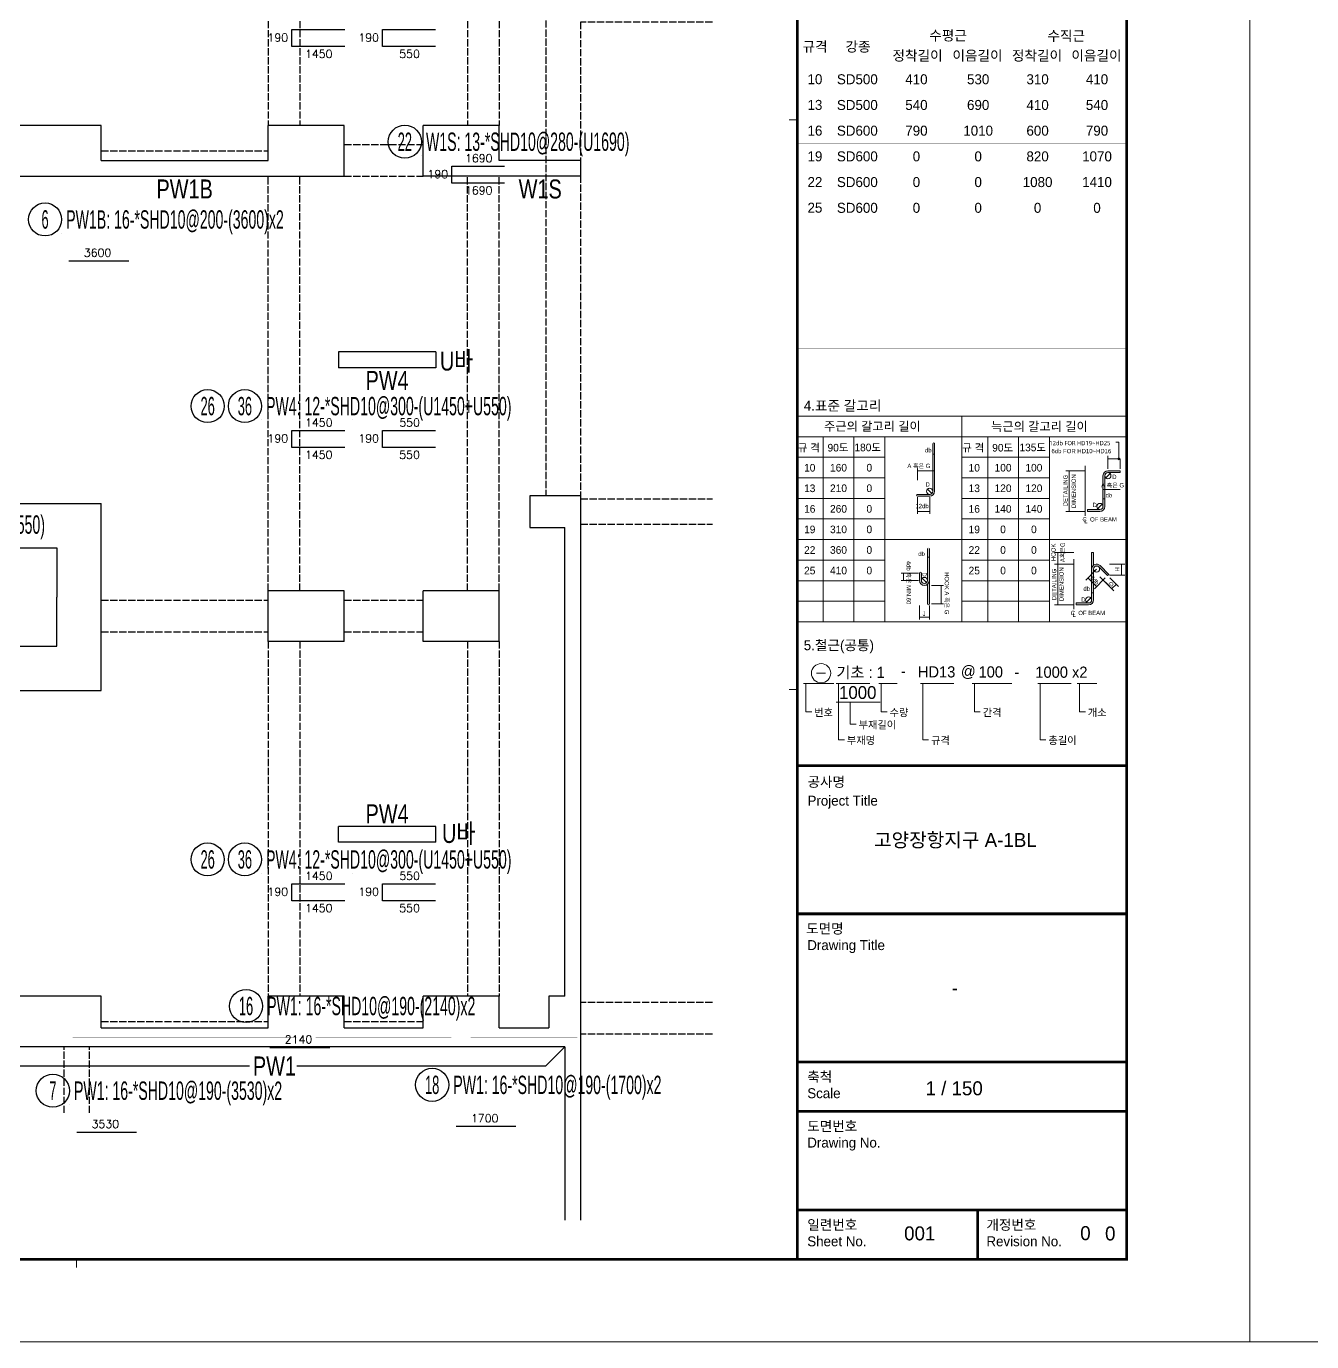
# Model space of a CAD drawing. Header units: millimetres. Extents: x 317501 to 2277231, y -321722 to 1186893.
# Drawn here: x 453711 to 473995, y -295427 to -274670 of the extents above; entities that cross this region are included whole.
import ezdxf
from ezdxf.enums import TextEntityAlignment as Align

# ---------------------------------------------------------------- set-up
doc = ezdxf.new("R2010")
doc.units = ezdxf.units.MM
doc.header["$LTSCALE"] = 57
doc.linetypes.add('HID', pattern=[2.5, 2, -0.5])
doc.linetypes.add('XS-지하주차장$0$HID', pattern=[2.3, 1.5, -0.8])
doc.layers.get('Defpoints').update_dxf_attribs({"color": 145})
for name, color, linetype in [('DIM', 7, 'Continuous'), ('LEADER', 7, 'Continuous'), ('NAME-W', 4, 'Continuous'), ('RP_TAG', 7, 'Continuous'), ('XREBAR', 1, 'Continuous'), ('XS-지하주차장$0$AWG', 5, 'XS-지하주차장$0$HID'), ('XTAG', 7, 'Continuous')]:
    doc.layers.add(name, color=color, linetype=linetype)
doc.layers.add('벽부호', color=3, linetype='Continuous', lineweight=0)
doc.styles.add('ARIAL', font='malgun.ttf')
doc.styles.add('HYULL', font='Dotum.ttf')
doc.styles.add('RPWK1', font='arial.ttf', dxfattribs={"bigfont": 'whgtxt.shx'})
doc.styles.add('RPWK2', font='romans.shx', dxfattribs={"bigfont": 'whgtxt.shx'})
doc.styles.add('XRebarSheet', font='Hmkmrhd_0.ttf')
doc.styles.add('돋음', font='Dotum.ttf')
doc.dimstyles.new('NDIM', dxfattribs={"dimtxt": 3, "dimasz": 1.5, "dimexe": 2, "dimexo": 2, "dimgap": 1, "dimtad": 1, "dimdec": 0, "dimdsep": 46, "dimlunit": 6, "dimtxsty": 'ARIAL', "dimblk": 'DOT', "dimcen": 1, "dimclrd": 256, "dimclre": 7, "dimclrt": 3, "dimadec": 0, "dimazin": 0, "dimtfac": 1, "dimtdec": 0, "dimtix": 1, "dimtmove": 2, "dimatfit": 3, "dimldrblk": 'DOT', "dimfxl": 0, "dimtvp": 1, "dimtolj": 1, "dimlwd": -1, "dimlwe": -1, "dimarcsym": 0})

# ---------------------------------------------------------------- blocks, each defined once
blk = doc.blocks.new('_Dot')
at = {"color": 0, "linetype": 'ByBlock', "lineweight": -2}
blk.add_line((-0.5, 0), (-1, 0), dxfattribs=at)
at = {"color": 0, "linetype": 'ByBlock', "const_width": 0.5}
blk.add_lwpolyline([(-0.25, 0, 1), (0.25, 0, 1)], format="xyb", close=True, dxfattribs=at)
blk = doc.blocks.new('*D39')
at = {"color": 7, "transparency": 16777216}
for p, q in [((80432, 20451), (80432, 20463)), ((80477, 20451), (80477, 20463))]:
    blk.add_line(p, q, dxfattribs=at)
at = {"transparency": 16777216}
blk.add_line((80433, 20461), (80475, 20461), dxfattribs=at)
at = {"layer": 'Defpoints', "color": 0, "transparency": 16777216}
for p in [(80432, 20449), (80477, 20461), (80477, 20449)]:
    blk.add_point(p, dxfattribs=at)
at = {"transparency": 16777216, "xscale": 1.5, "yscale": 1.5, "zscale": 1.5, "rotation": 180}
blk.add_blockref('_Dot', (80432, 20461), dxfattribs=at)
at = {"transparency": 16777216, "xscale": 1.5, "yscale": 1.5, "zscale": 1.5}
blk.add_blockref('_Dot', (80477, 20461), dxfattribs=at)
blk = doc.blocks.new('*D40')
at = {"color": 7, "transparency": 16777216}
for p, q in [((76172, 19024), (76172, 19045)), ((76217, 19024), (76217, 19045))]:
    blk.add_line(p, q, dxfattribs=at)
at = {"transparency": 16777216}
blk.add_line((76215, 19043), (76174, 19043), dxfattribs=at)
at = {"layer": 'Defpoints', "color": 0, "transparency": 16777216}
for p in [(76172, 19043), (76172, 19022), (76217, 19022)]:
    blk.add_point(p, dxfattribs=at)
at = {"transparency": 16777216, "xscale": 1.5, "yscale": 1.5, "zscale": 1.5, "rotation": 180}
blk.add_blockref('_Dot', (76172, 19043), dxfattribs=at)
at = {"transparency": 16777216, "xscale": 1.5, "yscale": 1.5, "zscale": 1.5}
blk.add_blockref('_Dot', (76217, 19043), dxfattribs=at)
blk = doc.blocks.new('*D41')
at = {"transparency": 16777216}
blk.add_line((80158, 18181), (80199, 18181), dxfattribs=at)
at = {"layer": 'Defpoints', "color": 0, "transparency": 16777216}
for p in [(80156, 18181), (80201, 18181), (80201, 18181)]:
    blk.add_point(p, dxfattribs=at)
at = {"transparency": 16777216, "xscale": 1.5, "yscale": 1.5, "zscale": 1.5, "rotation": 180}
blk.add_blockref('_Dot', (80156, 18181), dxfattribs=at)
at = {"transparency": 16777216, "xscale": 1.5, "yscale": 1.5, "zscale": 1.5}
blk.add_blockref('_Dot', (80201, 18181), dxfattribs=at)
blk = doc.blocks.new('XDFHSDHSTHS')
at = {"layer": 'DIM', "color": 5}
for p, q in [((3650, -4165), (1790, -4165)), ((3650, -4715), (3650, -4165)), ((6285, -4715), (6285, -4165)), ((7485, -4165), (6285, -4165)), ((7485, -4965), (7485, -4165)), ((8730, -4965), (8730, -4165)), ((9930, -4165), (8730, -4165)), ((9930, -4715), (9930, -4165)), ((3650, -4715), (6285, -4715)), ((11215, -4715), (9930, -4715)), ((11215, -4715), (11215, -4965)), ((1790, -4965), (7485, -4965)), ((11215, -4965), (8730, -4965)), ((8930, -7735), (7395, -7735)), ((7395, -7735), (7395, -7985)), ((8930, -7735), (8930, -7985)), ((8930, -7985), (7395, -7985)), ((1790, -10130), (3650, -10130)), ((3650, -13080), (3650, -10130)), ((10415, -10005), (10415, -10505)), ((11215, -10005), (10415, -10005)), ((11215, -10005), (11215, -21438)), ((10415, -10505), (10965, -10505)), ((10965, -17905), (10965, -10505)), ((1790, -10830), (2950, -10830)), ((2950, -10830), (2950, -11605)), ((2950, -12380), (2950, -11605)), ((6285, -12305), (6285, -11505)), ((7485, -11505), (6285, -11505)), ((7485, -12305), (7485, -11505)), ((8730, -12305), (8730, -11505)), ((9930, -11505), (8730, -11505)), ((9930, -12305), (9930, -11505)), ((1790, -12380), (2950, -12380)), ((7485, -12305), (6285, -12305)), ((9930, -12305), (8730, -12305)), ((1790, -13080), (3650, -13080)), ((8930, -15225), (7395, -15225)), ((7395, -15475), (7395, -15225)), ((8930, -15475), (8930, -15225)), ((8930, -15475), (7395, -15475)), ((3650, -17905), (1790, -17905)), ((3650, -18405), (3650, -17905)), ((6285, -18405), (6285, -17905)), ((7485, -17905), (6285, -17905)), ((7485, -18405), (7485, -17905)), ((9930, -17905), (8730, -17905)), ((8730, -18405), (8730, -17905)), ((9930, -18405), (9930, -17905)), ((10715, -17905), (10715, -18405)), ((10965, -17905), (10715, -17905)), ((3650, -18405), (6285, -18405)), ((7485, -18405), (8730, -18405)), ((9930, -18405), (10715, -18405)), ((10965, -18705), (-3885, -18705)), ((10965, -18705), (10965, -21438))]:
    blk.add_line(p, q, dxfattribs=at)
blk = doc.blocks.new('zsdhdthbs')
at = {"layer": 'XS-지하주차장$0$AWG', "color": 8, "linetype": 'HID'}
for p, q in [((4380, 23323), (4380, 22850)), ((4930, 23323), (4930, 22850)), ((4130, 22800), (-1270, 22800)), ((4930, 22800), (7012, 22800)), ((-6185, 17800), (-6185, 22350)), ((-5785, 17800), (-5785, 22350)), ((4130, 22400), (-1270, 22400)), ((4380, 22350), (4380, 20630)), ((4930, 22400), (7012, 22400)), ((4930, 22350), (4930, 20630)), ((-1270, 20630), (0, 20630)), ((1200, 20230), (2445, 20230)), ((4380, 20330), (4380, 17500)), ((4930, 20330), (4930, 17525)), ((-2635, 20130), (0, 20130)), ((-4495, 15005), (-4495, 19830)), ((-3995, 15005), (-3995, 19830)), ((0, 19830), (0, 13930)), ((500, 19830), (500, 13930)), ((3145, 19830), (3145, 13930)), ((3645, 19830), (3645, 13930)), ((-11095, 17600), (-6285, 17600)), ((-4495, 17600), (-5785, 17600)), ((7012, 17570), (4930, 17525)), ((-11095, 17200), (-6285, 17200)), ((-4495, 17200), (-5785, 17200)), ((-6185, 17000), (-6185, 11905)), ((-5785, 17000), (-5785, 11905)), ((4380, 17000), (4380, 9650)), ((7012, 17020), (4930, 16975)), ((4930, 16975), (4930, 9675)), ((-2635, 13780), (0, 13780)), ((1200, 13780), (2445, 13780)), ((-2635, 13280), (0, 13280)), ((0, 13130), (0, 7490)), ((500, 13130), (500, 7490)), ((1200, 13280), (2445, 13280)), ((3145, 13130), (3145, 7490)), ((3645, 13130), (3645, 7490)), ((-4495, 7490), (-4495, 12055)), ((-3995, 7490), (-3995, 12055)), ((-11095, 11605), (-6285, 11605)), ((-5785, 11605), (-4495, 11605)), ((-11095, 11105), (-8595, 11105)), ((-5845, 11105), (-4495, 11105)), ((7012, 9675), (4930, 9675)), ((4380, 9150), (4380, 1650)), ((7012, 9125), (4930, 9125)), ((4930, 9125), (4930, 1650)), ((-2635, 7090), (0, 7090)), ((1200, 7190), (2445, 7190)), ((-4495, 1525), (-4495, 6690)), ((-3995, 1525), (-3995, 6690)), ((0, 150), (0, 6690)), ((500, 150), (500, 6690)), ((1200, 6690), (2445, 6690)), ((3145, 150), (3145, 6690)), ((3645, 150), (3645, 6690)), ((4930, 1600), (7012, 1600)), ((4930, 1200), (7012, 1200)), ((-2635, 0), (0, 0)), ((1200, 0), (2445, 0)), ((-2635, -500), (0, -500)), ((1200, -500), (2445, -500)), ((0, -650), (0, -6250)), ((500, -650), (500, -6250)), ((3145, -650), (3145, -6250)), ((3645, -650), (3645, -6250)), ((-4495, -6250), (-4495, -1425)), ((-3995, -6250), (-3995, -1425)), ((7012, -6350), (4930, -6350)), ((-2635, -6650), (0, -6650)), ((1200, -6650), (2445, -6650)), ((7012, -6850), (4930, -6850)), ((-3220, -8091), (-3220, -7050)), ((-2820, -8091), (-2820, -7050))]:
    blk.add_line(p, q, dxfattribs=at)
blk = doc.blocks.new('*U1444', base_point=(449775.7836, -282532.4475))
at = {"layer": 'RP_TAG', "color": 0, "linetype": 'Continuous', "ltscale": 100}
for centre in [(448927.5336, -282532.4475), (449514.7836, -282532.4475)]:
    blk.add_circle(centre, 261, dxfattribs=at)
at = {"layer": 'RP_TAG', "color": 0, "linetype": 'Continuous', "ltscale": 100, "style": 'RPWK1', "width": 0.5}
for s, p in [('31', (448927.5336, -282532.4475)), ('35', (449514.7836, -282532.4475))]:
    blk.add_text(s, height=290, dxfattribs=at).set_placement(p, align=Align.MIDDLE_CENTER)
at = {"layer": 'RP_TAG', "color": 0, "linetype": 'Continuous', "ltscale": 100, "style": 'RPWK1', "width": 0.55}
blk.add_text('PHW11: 15-*SHD10@230-(U1000+U550)', height=290, dxfattribs=at).set_placement((449848.2836, -282532.4475), align=Align.MIDDLE_LEFT)
blk = doc.blocks.new('*U1462', base_point=(457421.4718, -280662.9016))
at = {"layer": 'RP_TAG', "color": 0, "linetype": 'Continuous', "ltscale": 100}
for centre in [(456573.2218, -280662.9016), (457160.4718, -280662.9016)]:
    blk.add_circle(centre, 261, dxfattribs=at)
at = {"layer": 'RP_TAG', "color": 0, "linetype": 'Continuous', "ltscale": 100, "style": 'RPWK1', "width": 0.5}
for s, p in [('26', (456573.2218, -280662.9016)), ('36', (457160.4718, -280662.9016))]:
    blk.add_text(s, height=290, dxfattribs=at).set_placement(p, align=Align.MIDDLE_CENTER)
at = {"layer": 'RP_TAG', "color": 0, "linetype": 'Continuous', "ltscale": 100, "style": 'RPWK1', "width": 0.55}
blk.add_text('PW4: 12-*SHD10@300-(U1450+U550)', height=290, dxfattribs=at).set_placement((457493.9718, -280662.9016), align=Align.MIDDLE_LEFT)
blk = doc.blocks.new('*U1463', base_point=(457421.4718, -287816.7865))
at = {"layer": 'RP_TAG', "color": 0, "linetype": 'Continuous', "ltscale": 100}
for centre in [(456573.2218, -287816.7865), (457160.4718, -287816.7865)]:
    blk.add_circle(centre, 261, dxfattribs=at)
at = {"layer": 'RP_TAG', "color": 0, "linetype": 'Continuous', "ltscale": 100, "style": 'RPWK1', "width": 0.5}
for s, p in [('26', (456573.2218, -287816.7865)), ('36', (457160.4718, -287816.7865))]:
    blk.add_text(s, height=290, dxfattribs=at).set_placement(p, align=Align.MIDDLE_CENTER)
at = {"layer": 'RP_TAG', "color": 0, "linetype": 'Continuous', "ltscale": 100, "style": 'RPWK1', "width": 0.55}
blk.add_text('PW4: 12-*SHD10@300-(U1450+U550)', height=290, dxfattribs=at).set_placement((457493.9718, -287816.7865), align=Align.MIDDLE_LEFT)
blk = doc.blocks.new('*U1479', base_point=(459945.7286, -276490.833))
at = {"layer": 'RP_TAG', "color": 0, "linetype": 'Continuous', "ltscale": 100}
blk.add_circle((459684.7286, -276490.833), 261, dxfattribs=at)
at = {"layer": 'RP_TAG', "color": 0, "linetype": 'Continuous', "ltscale": 100, "style": 'RPWK1', "width": 0.5}
blk.add_text('22', height=290, dxfattribs=at).set_placement((459684.7286, -276490.833), align=Align.MIDDLE_CENTER)
at = {"layer": 'RP_TAG', "color": 0, "linetype": 'Continuous', "ltscale": 100, "style": 'RPWK1', "width": 0.55}
blk.add_text('W1S: 13-*SHD10@280-(U1690)', height=290, dxfattribs=at).set_placement((460018.2286, -276490.833), align=Align.MIDDLE_LEFT)
blk = doc.blocks.new('*U1480', base_point=(454268.4867, -277717.5597))
at = {"layer": 'RP_TAG', "color": 0, "linetype": 'Continuous', "ltscale": 100}
blk.add_circle((454007.4867, -277717.5597), 261, dxfattribs=at)
at = {"layer": 'RP_TAG', "color": 0, "linetype": 'Continuous', "ltscale": 100, "style": 'RPWK1', "width": 0.5}
blk.add_text('6', height=290, dxfattribs=at).set_placement((454007.4867, -277717.5597), align=Align.MIDDLE_CENTER)
at = {"layer": 'RP_TAG', "color": 0, "linetype": 'Continuous', "ltscale": 100, "style": 'RPWK1', "width": 0.55}
blk.add_text('PW1B: 16-*SHD10@200-(3600)x2', height=290, dxfattribs=at).set_placement((454340.9867, -277717.5597), align=Align.MIDDLE_LEFT)
blk = doc.blocks.new('*U1481', base_point=(454391.1536, -291466.2208))
at = {"layer": 'RP_TAG', "color": 0, "linetype": 'Continuous', "ltscale": 100}
blk.add_circle((454130.1536, -291466.2208), 261, dxfattribs=at)
at = {"layer": 'RP_TAG', "color": 0, "linetype": 'Continuous', "ltscale": 100, "style": 'RPWK1', "width": 0.5}
blk.add_text('7', height=290, dxfattribs=at).set_placement((454130.1536, -291466.2208), align=Align.MIDDLE_CENTER)
at = {"layer": 'RP_TAG', "color": 0, "linetype": 'Continuous', "ltscale": 100, "style": 'RPWK1', "width": 0.55}
blk.add_text('PW1: 16-*SHD10@190-(3530)x2', height=290, dxfattribs=at).set_placement((454463.6536, -291466.2208), align=Align.MIDDLE_LEFT)
blk = doc.blocks.new('*U1482', base_point=(457439.8778, -290130.1752))
at = {"layer": 'RP_TAG', "color": 0, "linetype": 'Continuous', "ltscale": 100}
blk.add_circle((457178.8778, -290130.1752), 261, dxfattribs=at)
at = {"layer": 'RP_TAG', "color": 0, "linetype": 'Continuous', "ltscale": 100, "style": 'RPWK1', "width": 0.5}
blk.add_text('16', height=290, dxfattribs=at).set_placement((457178.8778, -290130.1752), align=Align.MIDDLE_CENTER)
at = {"layer": 'RP_TAG', "color": 0, "linetype": 'Continuous', "ltscale": 100, "style": 'RPWK1', "width": 0.55}
blk.add_text('PW1: 16-*SHD10@190-(2140)x2', height=290, dxfattribs=at).set_placement((457512.3778, -290130.1752), align=Align.MIDDLE_LEFT)
blk = doc.blocks.new('*U1483', base_point=(460376.8345, -291374.4872))
at = {"layer": 'RP_TAG', "color": 0, "linetype": 'Continuous', "ltscale": 100}
blk.add_circle((460115.8345, -291374.4872), 261, dxfattribs=at)
at = {"layer": 'RP_TAG', "color": 0, "linetype": 'Continuous', "ltscale": 100, "style": 'RPWK1', "width": 0.5}
blk.add_text('18', height=290, dxfattribs=at).set_placement((460115.8345, -291374.4872), align=Align.MIDDLE_CENTER)
at = {"layer": 'RP_TAG', "color": 0, "linetype": 'Continuous', "ltscale": 100, "style": 'RPWK1', "width": 0.55}
blk.add_text('PW1: 16-*SHD10@190-(1700)x2', height=290, dxfattribs=at).set_placement((460449.3345, -291374.4872), align=Align.MIDDLE_LEFT)
blk = doc.blocks.new('dhs_sheet2e')
h = blk.add_hatch(color=256)
edge = h.paths.add_edge_path()
edge.add_line((76299, 21797), (76299, 20646.2))
edge.add_arc((76224.2, 20646.2), 74.7, -90, 0, ccw=False)
edge.add_line((76224.2, 20571.5), (75925.3, 20571.5))
edge.add_arc((75925.3, 20549.1), 22.4, 90, 270)
edge.add_line((75925.3, 20526.7), (76224.2, 20526.7))
edge.add_arc((76224.2, 20646.2), 119.6, 270, 360)
edge.add_line((76343.8, 20646.2), (76343.8, 21797))
edge.add_arc((76321.4, 21797), 22.4, 0, 180)
blk.add_hatch(color=256).paths.add_polyline_path([(80850.3, 21144.3), (80551.4, 21144.3, 0.4142136), (80431.9, 21024.7), (80431.9, 20621.2), (80431.9, 20277.5, -0.4142136), (80357.1, 20202.7), (80058.2, 20202.7), (80058.2, 20157.9), (80357.1, 20157.9, 0.4142136), (80476.7, 20277.5), (80476.7, 20621.2), (80476.7, 21024.7, -0.4142136), (80551.4, 21099.4), (80850.3, 21099.4)])
h = blk.add_hatch(color=256)
h.paths.add_polyline_path([(76216.8, 18481.2, -0.2277351), (76172, 18387.9), (76172, 17913.3, 1), (76216.8, 17913.3)])
h.paths.add_polyline_path([(76216.8, 19258.4, 1), (76172, 19258.4), (76172, 18481.2, -0.1833618), (76153.2, 18431.7, -0.6790836), (76150.1, 18423.9, -0.2067221), (76146.9, 18425.3, -0.6466922), (76022.6, 18481.2), (76022.6, 18660.6, 1), (75977.7, 18660.6), (75977.7, 18481.2, 1), (76216.8, 18481.2)])
h.paths.add_polyline_path([(76153.2, 18431.7, -0.0300135), (76146.9, 18425.3, 0.2067221), (76150.1, 18423.9, 0.6790836)], flags=17)
h = blk.add_hatch(color=256)
h.paths.add_polyline_path([(80200.9, 19160.1), (80156.1, 19160.1), (80156.1, 18756.6, -0.2277351), (80200.9, 18850)])
h.paths.add_polyline_path([(80156.1, 18756.6), (80156.1, 18353.1), (80156.1, 18009.4, -0.4142136), (80081.4, 17934.7), (79782.5, 17934.7), (79782.5, 17889.8), (80081.4, 17889.8, 0.4142136), (80200.9, 18009.4), (80200.9, 18353.1), (80200.9, 18756.6, -0.6681786), (80328.5, 18809.5), (80539.9, 18598.1), (80571.6, 18629.8), (80360.2, 18841.2, 0.6681786)])
at = {"color": 7}
for p, q in [((73013.1, 29664.7), (72813.3, 29664.7)), ((80551.4, 21191.6), (80551.4, 21507.4)), ((80850.3, 21191.6), (80850.3, 21435)), ((76343.8, 20916), (76343.8, 21141.7)), ((79996, 21144.3), (79533, 21144.3)), ((80431.9, 20947.5), (80431.9, 20685.3)), ((79996, 20157.9), (79533, 20157.9)), ((79720.2, 19160.1), (79257.5, 19160.1)), ((79720.2, 18876.2), (79257.5, 18876.2)), ((79720.2, 18876.2), (79257.5, 18876.2)), ((80591.1, 18876.2), (80958.3, 18876.2)), ((75953.1, 18660.6), (75532.2, 18660.6)), ((80273.9, 18754.9), (80011.4, 18492.3)), ((80485.3, 18543.5), (80222.7, 18281)), ((80591.1, 18607.2), (80958.3, 18607.2)), ((80594.5, 18543.5), (80804.2, 18333.8)), ((75953.1, 18481.2), (75532.2, 18481.2)), ((76270.6, 18361.7), (76562.3, 18361.7)), ((80488.8, 18437.8), (80698.5, 18228.1)), ((76270.6, 17913.3), (76562.3, 17913.3)), ((79720.2, 17885.5), (79257.5, 17885.5)), ((75977.7, 17876.9), (75977.7, 17530.5)), ((76216.8, 17876.9), (76216.8, 17530.5)), ((73477.6, 16230.5), (73697, 16230.5)), ((73013.1, 15831.2), (72813.3, 15831.2)), ((55508.9, 1997.6), (55508.9, 1797.9))]:
    blk.add_line(p, q, dxfattribs=at)
at = {"color": 7, "ltscale": 2}
for p, q in [((73013.1, 22471.6), (81003.6, 22471.6)), ((77008.3, 22471.6), (77008.3, 17477.6)), ((73013.1, 21972.2), (81003.6, 21972.2)), ((73637.3, 21972.2), (73637.3, 17477.6)), ((74386.4, 21972.2), (74386.4, 17477.6)), ((75135.6, 21972.2), (75135.6, 17477.6)), ((77632.6, 21972.2), (77632.6, 17477.6)), ((78381.7, 21972.2), (78381.7, 17477.6)), ((79130.8, 21972.2), (79130.8, 17477.6)), ((73013.1, 21472.8), (75135.6, 21472.8)), ((77008.3, 21472.8), (79130.8, 21472.8)), ((75135.6, 19475.2), (77008.3, 19475.2)), ((79130.8, 19475.2), (81003.6, 19475.2)), ((73013.1, 17477.6), (81003.6, 17477.6))]:
    blk.add_line(p, q, dxfattribs=at)
for p, q in [((76299, 21797), (76299, 20646.2)), ((76343.8, 21797), (76343.8, 20646.2)), ((80742.8, 21835.3), (80817.5, 21835.3)), ((80817.5, 21835.3), (80817.5, 21432.5)), ((80553.3, 21432.5), (80848.4, 21432.5)), ((79607.9, 21142.4), (79607.9, 20159.8)), ((80498.6, 20971.9), (80604.3, 21077.5)), ((80551.4, 21144.3), (80850.3, 21144.3)), ((80850.3, 21099.4), (80551.4, 21099.4)), ((80850.3, 21144.3), (80850.3, 21099.4)), ((80431.9, 20277.5), (80431.9, 21024.7)), ((80476.7, 20277.5), (80476.7, 21024.7)), ((75925.3, 20571.5), (76224.2, 20571.5)), ((76224.2, 20526.7), (75925.3, 20526.7)), ((76277.1, 20593.4), (76171.4, 20699.1)), ((80835.3, 20687.8), (80431.9, 20687.8)), ((80058.2, 20202.7), (80357.1, 20202.7)), ((80058.2, 20157.9), (80058.2, 20202.7)), ((80357.1, 20157.9), (80058.2, 20157.9)), ((80304.3, 20224.6), (80410, 20330.3)), ((76172, 19258.4), (76172, 18481.2)), ((76216.8, 19258.4), (76216.8, 18481.2)), ((79332.2, 19158.3), (79332.2, 18878.1)), ((79332.2, 18874.3), (79332.2, 17887.4)), ((80883.4, 18874.3), (80883.4, 18609.1)), ((75592.1, 18659.1), (75592.1, 18482.7)), ((75977.7, 18660.6), (75977.7, 18481.2)), ((76022.6, 18660.6), (76022.6, 18481.2)), ((76150.1, 18428.4), (76044.4, 18534.1)), ((80065.6, 18544), (80274.3, 18335.3)), ((80156.1, 18353.1), (80156.1, 18756.6)), ((80200.9, 18353.1), (80200.9, 18756.6)), ((80328.5, 18809.5), (80539.9, 18598.1)), ((80357.7, 18568.9), (80698.5, 18228.1)), ((80360.2, 18841.2), (80571.6, 18629.8)), ((80539.9, 18598.1), (80571.6, 18629.8)), ((76502.4, 18360.2), (76502.4, 17914.8)), ((80156.1, 18353.1), (80156.1, 18009.4)), ((80200.9, 18353.1), (80200.9, 18009.4)), ((80749.9, 18385.4), (80646.9, 18282.4)), ((79782.5, 17889.8), (79782.5, 17934.7)), ((79782.5, 17934.7), (80081.4, 17934.7)), ((80081.4, 17889.8), (79782.5, 17889.8)), ((80028.6, 17956.6), (80134.2, 18062.2)), ((76215.3, 17590.4), (75979.2, 17590.4))]:
    blk.add_line(p, q)
at = {"color": 1}
for p, q in [((76299, 21501), (76299, 21548.4)), ((76342.3, 21546.4), (76300.5, 21546.4)), ((76343.8, 21501), (76343.8, 21548.4)), ((75925.3, 20916), (75925.3, 21199.6)), ((75926.8, 21139.7), (76342.3, 21139.7)), ((75925.3, 20500.1), (75925.3, 20098.9)), ((76224.2, 20500.1), (76224.2, 20098.9)), ((76222.7, 20158.9), (75926.8, 20158.9))]:
    blk.add_line(p, q, dxfattribs=at)
at = {"linetype": 'Continuous'}
for p, q in [((79998.5, 20053.3), (79998.5, 21263.8)), ((79722.7, 17785.2), (79722.7, 18995.8))]:
    blk.add_line(p, q, dxfattribs=at)
at = {"color": 4}
for p, q in [((80156.1, 19160.1), (80200.9, 19160.1)), ((80156.1, 18756.6), (80156.1, 19160.1)), ((80200.9, 19160.1), (80200.9, 18850)), ((76172, 18387.9), (76172, 17913.3)), ((76216.8, 18481.2), (76216.8, 17913.3))]:
    blk.add_line(p, q, dxfattribs=at)
at = {"color": 1, "ltscale": 2}
for p, q in [((73160.8, 15979.6), (73897.2, 15979.6)), ((73217.3, 15979.6), (73217.3, 15288.3)), ((73955, 15979.6), (74769.1, 15979.6)), ((74011.5, 15979.6), (74011.5, 14611.4)), ((74992, 15979.6), (75438.1, 15979.6)), ((75048.5, 15979.6), (75048.5, 15288.3)), ((75998.4, 15979.6), (76812.5, 15979.6)), ((76054.9, 15979.6), (76054.9, 14611.4)), ((77253.2, 15979.6), (78222.3, 15979.6)), ((77309.7, 15979.6), (77309.7, 15288.3)), ((78846.9, 15979.6), (79661, 15979.6)), ((78903.4, 15979.6), (78903.4, 14611.4)), ((79804.8, 15979.6), (80281.2, 15979.6)), ((79861.3, 15979.6), (79861.3, 15288.3)), ((73955, 15525.5), (75020.4, 15525.5)), ((74296, 15525.5), (74296, 14991.1)), ((73217.3, 15288.3), (73361.3, 15288.3)), ((75048.5, 15288.3), (75192.5, 15288.3)), ((77309.7, 15288.3), (77453.7, 15288.3)), ((79861.3, 15288.3), (80005.3, 15288.3)), ((74296, 14991.1), (74440, 14991.1)), ((74011.5, 14611.4), (74155.5, 14611.4)), ((76054.9, 14611.4), (76198.9, 14611.4)), ((78903.4, 14611.4), (79047.4, 14611.4))]:
    blk.add_line(p, q, dxfattribs=at)
at = {"color": 30}
for p, q in [((73013.1, 6791.9), (81003.6, 6791.9)), ((73013.1, 5593.3), (81003.6, 5593.3)), ((73013.1, 3196.2), (81003.6, 3196.2))]:
    blk.add_line(p, q, dxfattribs=at)
at = {"color": 7}
blk.add_lwpolyline([(84000, 0), (84000, 59329.4), (0, 59329.4), (0, 0)], close=True, dxfattribs=at)
at = {"color": 30, "const_width": 64.9}
blk.add_lwpolyline([(81003.6, 57331.7), (2996.4, 57331.7), (2996.4, 1997.6), (81003.6, 1997.6)], close=True, dxfattribs=at)
for points in [[(73013.1, 1997.6), (73013.1, 57331.7)], [(73013.1, 13983.4), (81003.6, 13983.4)], [(73013.1, 10387.6), (81003.6, 10387.6)], [(73013.1, 6791.9), (81003.6, 6791.9)], [(73013.1, 5593.3), (81003.6, 5593.3)], [(73013.1, 3196.2), (81003.6, 3196.2)], [(77390.2, 1997.6), (77390.2, 3196.2)]]:
    blk.add_lwpolyline(points, dxfattribs=at)
at = {"color": 7, "const_width": 1.25}
for points in [[(73013.1, 31920), (81003.6, 31920)], [(73839.2, 31920), (73839.2, 23480)], [(75231.7, 31920), (75231.7, 23480)], [(78117.6, 31920), (78117.6, 23480)], [(75231.7, 31445.6), (81003.6, 31445.6)], [(76674.7, 31445.6), (76674.7, 23480)], [(79560.6, 31445.6), (79560.6, 23480)], [(73013.1, 30971.1), (81003.6, 30971.1)], [(73013.1, 30346.9), (81003.6, 30346.9)], [(73013.1, 29722.6), (81003.6, 29722.6)], [(73013.1, 29098.3), (81003.6, 29098.3)], [(73013.1, 28474.1), (81003.6, 28474.1)], [(73013.1, 27849.8), (81003.6, 27849.8)], [(73013.1, 27225.6), (81003.6, 27225.6)], [(73013.1, 26601.3), (81003.6, 26601.3)], [(73013.1, 25977.1), (81003.6, 25977.1)], [(73013.1, 25352.8), (81003.6, 25352.8)], [(73013.1, 24728.5), (81003.6, 24728.5)], [(73013.1, 24104.3), (81003.6, 24104.3)], [(73013.1, 23480), (81003.6, 23480)]]:
    blk.add_lwpolyline(points, dxfattribs=at)
at = {"ltscale": 2, "const_width": 1.25}
for points in [[(73013.1, 31595.4), (73013.1, 23480)], [(81003.6, 23480), (81003.6, 31595.4)]]:
    blk.add_lwpolyline(points, dxfattribs=at)
at = {"color": 1, "ltscale": 2, "const_width": 1.87}
for points in [[(79725.1, 2916.8), (79725.1, 2355), (80286.9, 2355), (80286.9, 2916.8), (79725.1, 2916.8)], [(80321.3, 2916.8), (80321.3, 2355), (80883.1, 2355), (80883.1, 2916.8), (80321.3, 2916.8)]]:
    blk.add_lwpolyline(points, dxfattribs=at)
for centre, radius in [((80817.5, 21432.5), 22.4), ((80817.5, 21432.5), 11.2), ((80551.4, 21024.7), 74.7), ((80604.3, 21077.5), 4.48), ((80498.6, 20971.9), 4.48), ((76171.4, 20699.1), 4.48), ((76277.1, 20593.4), 4.48), ((80357.1, 20277.5), 74.7), ((80304.3, 20224.6), 4.48), ((80410, 20330.3), 4.48), ((76044.4, 18534.1), 4.48), ((80275.7, 18756.6), 74.7), ((76150.1, 18428.4), 4.48), ((80081.4, 18009.4), 74.7), ((80028.6, 17956.6), 4.48), ((80134.2, 18062.2), 4.48)]:
    blk.add_circle(centre, radius)
at = {"color": 4}
for centre in [(76224.2, 20646.2), (76097.3, 18481.2)]:
    blk.add_circle(centre, 74.7, dxfattribs=at)
at = {"color": 7, "linetype": 'Continuous'}
blk.add_circle((73588.4, 16228.7), 234.1, dxfattribs=at).dxf.unprotected_set("ltscale", 0)
for centre, radius, start, end in [((76321.4, 21797), 22.4, 0, 180), ((80551.4, 21024.7), 119.6, 90, 180), ((80551.4, 21024.7), 74.7, 90, 180), ((75925.3, 20549.1), 22.4, 90, 270), ((76224.2, 20646.2), 119.6, 270, 0), ((76224.2, 20646.2), 74.7, 270, 0), ((80357.1, 20277.5), 74.7, 270, 0), ((80357.1, 20277.5), 119.6, 270, 0), ((80275.7, 18756.6), 119.6, 45, 180), ((76000.1, 18660.6), 22.4, 0, 180), ((76097.3, 18481.2), 119.6, 180, 0), ((76097.3, 18481.2), 74.7, 180, 0), ((80081.4, 18009.4), 119.6, 270, 0), ((80081.4, 18009.4), 74.7, 270, 0)]:
    blk.add_arc(centre, radius, start, end)
at = {"color": 4}
blk.add_arc((76194.4, 17913.3), 22.4, 180, 0, dxfattribs=at)
at = {"color": 1, "rotation": 180}
for p, xscale, yscale, zscale in [((76299, 21546.4), 1.5, 1.5, 1.5), ((75925.3, 21139.7), 11.98573127229489, 11.98573127229489, 11.98573127229489), ((75925.3, 20158.9), 11.98573127229489, 11.98573127229489, 11.98573127229489)]:
    blk.add_blockref('_Dot', p, dxfattribs=dict(at, xscale=xscale, yscale=yscale, zscale=zscale))
at = {"color": 1}
for p, xscale, yscale, zscale in [((76343.8, 21546.4), 1.5, 1.5, 1.5), ((76343.8, 21139.7), 1.498216409036861, 1.498216409036861, 1.498216409036861), ((76224.2, 20158.9), 11.98573127229489, 11.98573127229489, 11.98573127229489)]:
    blk.add_blockref('_Dot', p, dxfattribs=dict(at, xscale=xscale, yscale=yscale, zscale=zscale))
for p, xscale, yscale, zscale, rotation in [((80551.4, 21432.5), 14.98216409036861, 14.98216409036861, 14.98216409036861, 180), ((79607.9, 21144.3), 14.98216409036861, 14.98216409036861, 14.98216409036861, 90), ((80431.9, 20687.8), 14.98216409036861, 14.98216409036861, 14.98216409036861, 180), ((79607.9, 20157.9), 14.98216409036861, 14.98216409036861, 14.98216409036861, 270), ((79332.2, 19160.1), 14.98216409036861, 14.98216409036861, 14.98216409036861, 90), ((79332.2, 18876.2), 14.98216409036861, 14.98216409036861, 14.98216409036861, 90), ((79332.2, 18876.2), 1.872770511296076, 1.872770511296076, 1.872770511296076, 270), ((80883.4, 18876.2), 14.98216409036861, 14.98216409036861, 14.98216409036861, 90), ((75592.1, 18660.6), 11.98573127229489, 11.98573127229489, 11.98573127229489, 90), ((80064, 18545), 14.98216409036861, 14.98216409036861, 14.98216409036861, 135.0000000000825), ((80883.4, 18607.2), 14.98216409036861, 14.98216409036861, 14.98216409036861, 270), ((75592.1, 18481.2), 11.98573127229489, 11.98573127229489, 11.98573127229489, 270), ((76502.4, 18361.7), 11.98573127229489, 11.98573127229489, 11.98573127229489, 90), ((80275.7, 18333.9), 14.98216409036861, 14.98216409036861, 14.98216409036861, 315.0000000000825), ((80645.5, 18281.1), 14.98216409036861, 14.98216409036861, 14.98216409036861, 225.0000000002524), ((80751.2, 18386.8), 14.98216409036861, 14.98216409036861, 14.98216409036861, 45.00000000025245), ((76502.4, 17913.3), 11.98573127229489, 11.98573127229489, 11.98573127229489, 270), ((79332.2, 17885.5), 14.98216409036861, 14.98216409036861, 14.98216409036861, 270), ((75977.7, 17590.4), 11.98573127229489, 11.98573127229489, 11.98573127229489, 180)]:
    blk.add_blockref('_Dot', p, dxfattribs=dict(xscale=xscale, yscale=yscale, zscale=zscale, rotation=rotation))
for p, xscale, yscale, zscale in [((80850.3, 21432.5), 1.872770511296076, 1.872770511296076, 1.872770511296076), ((80850.3, 20687.8), 14.98216409036861, 14.98216409036861, 14.98216409036861), ((76216.8, 17590.4), 11.98573127229489, 11.98573127229489, 11.98573127229489)]:
    blk.add_blockref('_Dot', p, dxfattribs=dict(xscale=xscale, yscale=yscale, zscale=zscale))
at = {"color": 3}
for s, height, style, p in [('규격', 242.71, 'XRebarSheet', (73138.4, 31320.7)), ('강종', 242.71, 'XRebarSheet', (74182, 31320.7)), ('주근의 갈고리 길이', 217.47, 'XRebarSheet', (73661.6, 22115.7)), ('늑근의 갈고리 길이', 217.47, 'XRebarSheet', (77716.4, 22111.4)), ('규 격', 184.85, 'XRebarSheet', (73024.7, 21609.3)), ('90도', 184.85, 'XRebarSheet', (73743.9, 21612.7)), ('180도', 184.85, 'XRebarSheet', (74396.5, 21618.3)), ('규 격', 184.85, 'XRebarSheet', (77015.8, 21609.3)), ('90도', 184.85, 'XRebarSheet', (77741.9, 21610.8)), ('135도', 184.85, 'XRebarSheet', (78402.8, 21618.5)), ('기초 : 1', 271.84, 'HYULL', (73958.2, 16112.5)), ('HD13', 271.84, 'HYULL', (75937.6, 16126.4)), ('@', 271.8, 'HYULL', (76981.9, 16143.6)), ('100', 271.84, 'HYULL', (77410.5, 16124.9)), ('1000 x2', 271.84, 'HYULL', (78789.8, 16118.6)), ('-', 271.8, 'HYULL', (75524.6, 16143.6)), ('-', 271.8, 'HYULL', (78283.3, 16120.3)), ('번호', 181.22, 'XRebarSheet', (73421.4, 15184.8)), ('수량', 181.22, 'XRebarSheet', (75252.6, 15184.8)), ('간격', 181.22, 'XRebarSheet', (77513.8, 15184.8)), ('개소', 181.22, 'XRebarSheet', (80065.4, 15184.8)), ('부재길이', 181.22, 'XRebarSheet', (74500.1, 14887.6)), ('부재명', 181.22, 'XRebarSheet', (74215.6, 14507.8)), ('규격', 181.22, 'XRebarSheet', (76259, 14507.8)), ('총길이', 181.22, 'XRebarSheet', (79107.5, 14507.8))]:
    blk.add_text(s, height=height, dxfattribs=dict(at, style=style)).set_placement(p)
at = {"color": 7, "style": 'XRebarSheet'}
for s, p in [('4.표준 갈고리', (73168.2, 22602.8)), ('5.철근(공통)', (73167, 16788))]:
    blk.add_text(s, height=242.71, dxfattribs=at).set_placement(p)
for s, height, style, p in [('12db FOR HD19~HD25', 104.875, 'ARIAL', (79128.8, 21763.4)), ('db', 104.88, 'HYULL', (76110.6, 21591.3)), ('6db FOR HD10~HD16', 104.875, 'HYULL', (79181.1, 21570.1)), ('A 혹은 G', 104.88, 'HYULL', (75682.6, 21210.1)), ('D', 104.9, 'HYULL', (76121.8, 20758.8)), ('A 혹은 G', 104.88, 'HYULL', (80384, 20740.7)), ('D', 104.9, 'HYULL', (80656, 20944.7)), ('db', 104.88, 'HYULL', (80494.6, 20497.1)), ('12db', 104.88, 'HYULL', (75877.3, 20236.3)), ('D', 104.9, 'HYULL', (80177.8, 20262.8)), ('C  OF BEAM', 104.88, 'HYULL', (79933.3, 19912.7)), ('L', 104.9, 'HYULL', (79978.2, 19870.3)), ('db', 104.88, 'HYULL', (75947.2, 19073.7)), ('db', 104.88, 'HYULL', (79955.9, 18229.1)), ('D', 104.9, 'HYULL', (79902.1, 17964.6)), ('J', 104.9, 'HYULL', (76052.4, 17620.3)), ('C  OF BEAM', 104.88, 'HYULL', (79646.6, 17640.3)), ('L', 104.9, 'HYULL', (79691.4, 17597.9))]:
    blk.add_text(s, height=height, dxfattribs=dict(style=style)).set_placement(p)
at = {"style": 'HYULL'}
for s, height, rotation, p in [('DETAILING', 104.88, 90, (79572.8, 20283)), ('DIMENSION', 104.88, 90, (79773.2, 20238.9)), ('HOOK', 104.88, 90, (79280.6, 18949.8)), ('A혹은G', 104.88, 90, (79503.2, 18925.5)), ('4db 혹은 MIN.60', 104.875, 270, (75662.8, 18959.9)), ('D', 104.9, 270, (76045.4, 18676.8)), ('HOOK A 혹은 G', 104.875, 270, (76588.8, 18683)), ('DETAILING', 104.88, 90, (79297.1, 18001.8)), ('DIMENSION', 104.88, 90, (79475.3, 17979.8)), ('H', 104.9, 90, (80828.6, 18696.9))]:
    blk.add_text(s, height=height, rotation=rotation, dxfattribs=at).set_placement(p)
at = {"style": 'HYULL', "width": 0.8}
for s, height, rotation, p in [('6db', 104.88, 315, (80113.5, 18528.3)), ('D', 104.9, 45, (80638.1, 18324.3))]:
    blk.add_text(s, height=height, rotation=rotation, dxfattribs=at).set_placement(p)
at = {"color": 3, "linetype": 'Continuous', "style": 'HYULL'}
e = blk.add_text('1000', height=312.13, dxfattribs=at)
e.set_placement((74023.5, 15760.5), align=Align.MIDDLE_LEFT)
e.dxf.unprotected_set("ltscale", 0)
at = {"color": 7, "style": 'XRebarSheet'}
for s, height, p in [('공사명', 241.63, (73259, 13591.6)), ('Project Title', 241.632, (73259, 13135.1)), ('도면명', 241.63, (73225, 10028.1)), ('Drawing Title', 241.632, (73252.8, 9628.5)), ('축척', 241.63, (73252.8, 6432.3)), ('Scale', 241.63, (73252.8, 6032.8)), ('도면번호', 241.63, (73252.8, 5233.8)), ('Drawing No.', 241.632, (73252.8, 4834.2)), ('일련번호', 241.63, (73252.8, 2836.6)), ('개정번호', 241.63, (77602.3, 2836.6)), ('Sheet No.', 241.63, (73252.8, 2437.1)), ('Revision No.', 241.632, (77602.3, 2437.1))]:
    blk.add_text(s, height=height, dxfattribs=at).set_placement(p, align=Align.MIDDLE_LEFT)
for base, p1, p2, picture, middle in [((80476.7, 20461.4), (80431.9, 20449.3), (80476.7, 20449.3), '*D39', (80454.3, 20461.4)), ((76172, 19043.3), (76216.8, 19021.8), (76172, 19021.8), '*D40', (76194.4, 19043.3)), ((80200.9, 18181.3), (80156.1, 18181.3), (80200.9, 18181.3), '*D41', (80178.5, 18181.3))]:
    dim = blk.add_linear_dim(base=base, p1=p1, p2=p2, text=' ', dimstyle='NDIM')
    dim.commit()
    dim.dimension.update_dxf_attribs({"geometry": picture, "text_midpoint": middle})
blk = doc.blocks.new('ASGARAE')
at = {"color": 7, "ltscale": 2}
for p, q in [((54760, -28767), (56352, -28767)), ((57756, -28767), (59348, -28767)), ((54760, -29142), (56352, -29142)), ((57756, -29142), (59348, -29142)), ((54760, -29516), (56352, -29516)), ((57756, -29516), (59348, -29516)), ((54760, -29891), (56352, -29891)), ((57756, -29891), (59348, -29891)), ((54760, -30265), (56352, -30265)), ((57756, -30265), (59348, -30265)), ((54760, -30640), (56352, -30640)), ((57756, -30640), (59348, -30640)), ((54760, -31014), (56352, -31014)), ((57756, -31014), (59348, -31014))]:
    blk.add_line(p, q, dxfattribs=at)
at = {"color": 255, "xscale": 0.75, "yscale": 0.75, "zscale": 0.75}
blk.add_blockref('dhs_sheet2e', (0, -44497), dxfattribs=at)
at = {"color": 3, "style": 'XRebarSheet'}
for s, height, p in [('수평근', 182, (57503, -20713)), ('수직근', 182, (59655, -20719)), ('정착길이', 182, (56947, -21079)), ('이음길이', 182, (58039, -21079)), ('정착길이', 182, (59122, -21079)), ('이음길이', 182, (60205, -21079)), ('10', 182, (55079, -21509)), ('SD500', 182, (55851, -21510)), ('410', 182, (56927, -21510)), ('530', 182, (58051, -21510)), ('310', 182, (59133, -21510)), ('410', 182, (60215, -21510)), ('13', 182, (55079, -21977)), ('SD500', 182, (55851, -21978)), ('540', 182, (56927, -21978)), ('690', 182, (58051, -21978)), ('410', 182, (59133, -21978)), ('540', 182, (60215, -21978)), ('16', 182, (55079, -22445)), ('SD600', 182, (55851, -22446)), ('790', 182, (56927, -22446)), ('1010', 182, (58051, -22446)), ('600', 182, (59133, -22446)), ('790', 182, (60215, -22446)), ('19', 182, (55079, -22913)), ('SD600', 182, (55851, -22914)), ('0', 182, (56927, -22914)), ('0', 182, (58051, -22914)), ('820', 182, (59133, -22914)), ('1070', 182, (60215, -22914)), ('22', 182, (55079, -23381)), ('SD600', 182, (55851, -23382)), ('0', 182, (56927, -23382)), ('0', 182, (58051, -23382)), ('1080', 182, (59133, -23382)), ('1410', 182, (60215, -23382)), ('25', 182, (55079, -23849)), ('SD600', 182, (55851, -23851)), ('0', 182, (56927, -23851)), ('0', 182, (58051, -23851)), ('0', 182, (59133, -23851)), ('0', 182, (60215, -23851)), ('10', 138.6, (54984, -28584)), ('160', 138.6, (55508, -28583)), ('0', 139, (56069, -28583)), ('10', 138.6, (57980, -28584)), ('100', 138.6, (58504, -28583)), ('100', 138.6, (59066, -28583)), ('13', 138.6, (54984, -28958)), ('210', 138.6, (55508, -28957)), ('0', 139, (56069, -28957)), ('13', 138.6, (57980, -28958)), ('120', 138.6, (58504, -28957)), ('120', 138.6, (59066, -28957)), ('16', 138.6, (54984, -29333)), ('260', 138.6, (55508, -29332)), ('0', 139, (56069, -29332)), ('16', 138.6, (57980, -29333)), ('140', 138.6, (58504, -29332)), ('140', 138.6, (59066, -29332)), ('19', 138.6, (54984, -29707)), ('310', 138.6, (55508, -29706)), ('0', 139, (56069, -29706)), ('19', 138.6, (57980, -29707)), ('0', 139, (58504, -29706)), ('0', 139, (59066, -29706)), ('22', 138.6, (54984, -30082)), ('360', 138.6, (55508, -30081)), ('0', 139, (56069, -30081)), ('22', 138.6, (57980, -30082)), ('0', 139, (58504, -30081)), ('0', 139, (59066, -30081)), ('25', 138.6, (54984, -30456)), ('410', 138.6, (55508, -30455)), ('0', 139, (56069, -30455)), ('25', 138.6, (57980, -30456)), ('0', 139, (58504, -30455)), ('0', 139, (59066, -30455))]:
    blk.add_text(s, height=height, dxfattribs=at).set_placement(p, align=Align.MIDDLE_CENTER)
for s, p in [('고양장항지구 A-1BL', (57636, -35358)), ('-', (57626, -38055)), ('1 / 150', (57614, -39878)), ('0', (60004, -42520)), ('0', (60456, -42526))]:
    blk.add_text(s, height=255, dxfattribs=at).set_placement(p, align=Align.MIDDLE)
blk.add_text('001', height=254.8, dxfattribs=at).set_placement((56703, -42652))

msp = doc.modelspace()

# ---------------------------------------------------------------- linework, layer by layer
at = {"layer": 'LEADER'}
for p, q in [((461907.4, -291076.7), (462207.4, -290776.7)), ((453332.4, -291076.7), (457235.8, -291076.7)), ((457981.9, -291076.7), (461907.4, -291076.7))]:
    msp.add_line(p, q, dxfattribs=at)
at = {"layer": 'RP_TAG', "color": 250, "linetype": 'Continuous', "ltscale": 100}
for p, q in [((459945.7, -276708.3), (459945.7, -276708.3)), ((454268.5, -277935.1), (454268.5, -277935.1)), ((457421.5, -280880.4), (457421.5, -280880.4)), ((458854.4, -280880.4), (458854.4, -280880.4)), ((457421.5, -288034.3), (457421.5, -288034.3)), ((458854.4, -288034.3), (458854.4, -288034.3)), ((457439.9, -290347.7), (457439.9, -290347.7)), ((460376.8, -291592), (460376.8, -291592)), ((454391.2, -291683.7), (454391.2, -291683.7))]:
    msp.add_line(p, q, dxfattribs=at)
at = {"layer": 'RP_TAG', "color": 1, "linetype": 'Continuous', "ltscale": 100}
for points in [[(458735.5, -274989.3), (457900.5, -274989.3), (457900.5, -274722.5), (458735.5, -274722.5)], [(460168.4, -274989.3), (459333.4, -274989.3), (459333.4, -274722.5), (460168.4, -274722.5)], [(461259.8, -277143.3), (460424.7, -277143.3), (460424.7, -276876.6), (461259.8, -276876.6)], [(454384.5, -278370.1), (455329.1, -278370.1)], [(458735.5, -281315.4), (457900.5, -281315.4), (457900.5, -281048.6), (458735.5, -281048.6)], [(460168.4, -281315.4), (459333.4, -281315.4), (459333.4, -281048.6), (460168.4, -281048.6)], [(458735.5, -288469.3), (457900.5, -288469.3), (457900.5, -288202.5), (458735.5, -288202.5)], [(460168.4, -288469.3), (459333.4, -288469.3), (459333.4, -288202.5), (460168.4, -288202.5)], [(457555.9, -290782.7), (458500.5, -290782.7)], [(460492.8, -292027), (461437.4, -292027)], [(454507.2, -292118.7), (455451.7, -292118.7)]]:
    msp.add_lwpolyline(points, dxfattribs=at)
at = {"layer": 'XREBAR', "color": 30, "linetype": 'Continuous', "ltscale": 0.965785, "const_width": 1}
msp.add_lwpolyline([(454444.9, -276911.7), (454444.9, -276911.7), (457974.9, -276911.7), (457974.9, -276911.7)], dxfattribs=at)
at = {"layer": 'XREBAR', "color": 30, "linetype": 'Continuous', "ltscale": 2.55458e-14, "const_width": 1}
for points in [[(454444.9, -290626.7), (454444.9, -290626.7), (457974.9, -290626.7), (457974.9, -290626.7)], [(458279.9, -290626.7), (458279.9, -290626.7), (460419.9, -290626.7), (460419.9, -290626.7)], [(460724.9, -290626.7), (460724.9, -290626.7), (462404.9, -290626.7), (462404.9, -290626.7)]]:
    msp.add_lwpolyline(points, dxfattribs=at)

# ---------------------------------------------------------------- block references
at = {"layer": 'RP_TAG', "color": 30, "linetype": 'Continuous', "ltscale": 1.86612e-317}
for name, p in [('*U1479', (459945.7, -276490.8)), ('*U1480', (454268.5, -277717.6)), ('*U1462', (457421.5, -280662.9)), ('*U1444', (449775.8, -282532.4)), ('*U1463', (457421.5, -287816.8)), ('*U1482', (457439.9, -290130.2)), ('*U1481', (454391.2, -291466.2)), ('*U1483', (460376.8, -291374.5))]:
    msp.add_blockref(name, p, dxfattribs=at)
at = {"layer": 'XS-지하주차장$0$AWG'}
msp.add_blockref('zsdhdthbs', (457527.4, -283726.7), dxfattribs=at)
at = {"layer": 'XTAG', "color": 4}
msp.add_blockref('XDFHSDHSTHS', (451242.4, -272071.7), dxfattribs=at)
at = {"layer": '벽부호', "color": 4, "xscale": 0.8666666632494344, "yscale": 0.8666666632494344, "zscale": 0.8666666632494344}
for p in [(418420.9, -256863.3), (473020.9, -256863.3)]:
    msp.add_blockref('ASGARAE', p, dxfattribs=at)

# ---------------------------------------------------------------- texts
at = {"layer": 'NAME-W', "color": 1, "style": '돋음', "width": 0.8}
for p in [(460502.3, -279949.1), (460535.1, -287403.2)]:
    msp.add_text('U바', height=300, dxfattribs=at).set_placement(p, align=Align.MIDDLE)
at = {"layer": 'RP_TAG', "color": 2, "linetype": 'Continuous', "ltscale": 100, "style": 'RPWK2'}
for p in [(457843, -274847.4), (459275.9, -274847.4), (460367.2, -277001.5), (457843, -281173.5), (459275.9, -281173.5), (457843, -288327.4), (459275.9, -288327.4)]:
    msp.add_text('190', height=126.31, dxfattribs=at).set_placement(p, align=Align.MIDDLE_RIGHT)
for s, p in [('1450', (458326.3, -275042.2)), ('550', (459759.2, -275042.2)), ('1690', (460850.5, -277196.3)), ('1450', (458326.3, -281368.4)), ('550', (459759.2, -281368.4)), ('1450', (458326.3, -288522.2)), ('550', (459759.2, -288522.2))]:
    msp.add_text(s, height=126.31, dxfattribs=at).set_placement(p, align=Align.TOP_CENTER)
for s, p in [('1690', (460851.1, -276852.3)), ('3600', (454836.1, -278344.7)), ('1450', (458326.8, -281024.3)), ('550', (459759.8, -281024.3)), ('1450', (458326.8, -288178.2)), ('550', (459759.8, -288178.2)), ('2140', (458007.4, -290757.3)), ('1700', (460944.4, -292001.6)), ('3530', (454958.7, -292093.3))]:
    msp.add_text(s, height=126.31, dxfattribs=at).set_placement(p, align=Align.BOTTOM_CENTER)
at = {"layer": '벽부호', "style": '돋음', "width": 0.8}
for s, p in [('PW1B', (456209.9, -277236.7)), ('W1S', (461821, -277236.7)), ('PW4', (459404.9, -280256.7)), ('PW4', (459404.9, -287096.7)), ('PW1', (457627.4, -291076.7))]:
    msp.add_text(s, height=300, dxfattribs=at).set_placement(p, align=Align.MIDDLE_CENTER)

doc.saveas('drawing.dxf')
